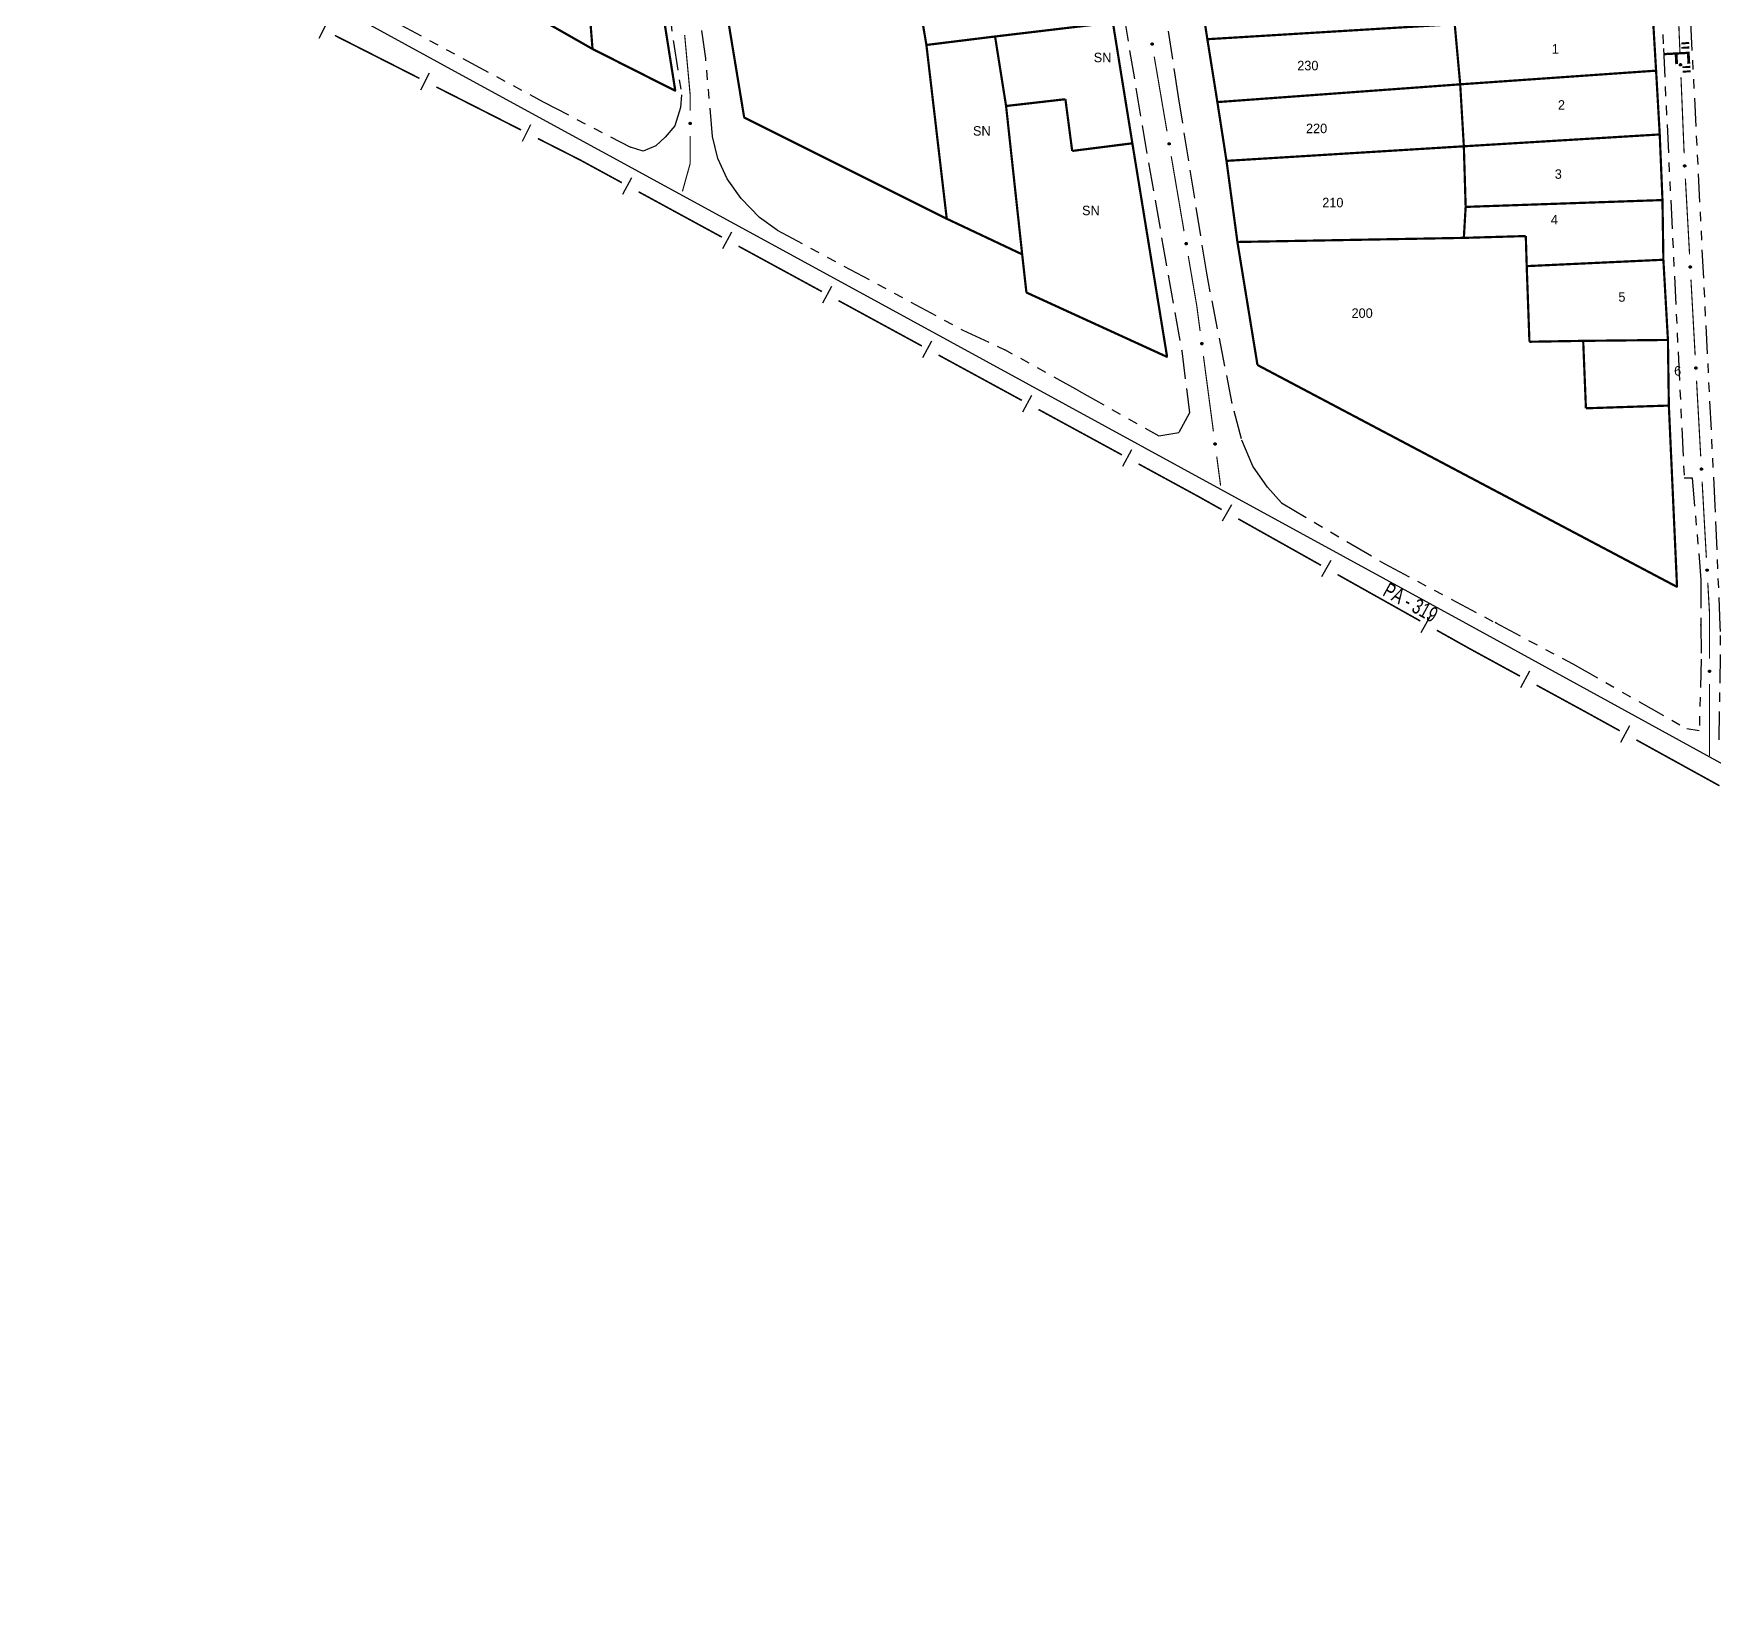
# Model space of a CAD drawing. Extents: x 205807 to 207855, y 4874692 to 4876446.
# Drawn here: x 206120.2 to 206385.8, y 4874836.8 to 4875083.5 of the extents above; entities that cross this region are included whole.
import ezdxf
from ezdxf.enums import TextEntityAlignment as Align

# ---------------------------------------------------------------- set-up
doc = ezdxf.new("R2010")
doc.units = 0
doc.header["$LTSCALE"] = 1.5
doc.header["$MEASUREMENT"] = 0
doc.linetypes.add('TRACO_11', pattern=[8, 3, -1, 3, -1])
doc.linetypes.add('TRACO_25', pattern=[8, 3, -1, 1, -1, 1, -1])
for name, color, linetype in [('CD_MALHA_LOTES', 7, 'CONTINUOUS'), ('LM-LIM-SETORES-BAIRROS', 250, 'CONTINUOUS'), ('RU-QUADRA', 210, 'CONTINUOUS'), ('SV-EIXO-RUA-N-PAV', 6, 'CONTINUOUS'), ('SV-EIXO-RUA-PAV', 20, 'CONTINUOUS'), ('SV-FX-DOM-EST', 20, 'CONTINUOUS'), ('SV-ROD-ESTADUAIS', 20, 'CONTINUOUS'), ('SV-RUA-NAO-PAV', 7, 'CONTINUOUS'), ('SV-RUA-PAVIM', 7, 'CONTINUOUS'), ('SV-TXT-ROD-EST', 7, 'CONTINUOUS'), ('SV-TXT-RUA-N-PAV', 7, 'CONTINUOUS'), ('Th_NmrPort', 1, 'CONTINUOUS')]:
    doc.layers.add(name, color=color, linetype=linetype)
doc.styles.add('ARIAL', font='ARIAL.SHX')

msp = doc.modelspace()

# ---------------------------------------------------------------- linework, layer by layer
at = {"layer": 'CD_MALHA_LOTES', "linetype": 'Continuous', "const_width": 0.35, "flags": 128}
for points in [[(206305.744985, 4875082.642543), (206298.109972, 4875131.693901)], [(206208.534141, 4875081.100406), (206206.054605, 4875112.507865)], [(206215.559494, 4875112.783369), (206221.620582, 4875074.488309)], [(206232.512598, 4875070.275237), (206228.224397, 4875096.272454)], [(206261.323947, 4875081.732773), (206259.715872, 4875091.180215)], [(206208.534141, 4875081.100406), (206199.58026, 4875086.19723)], [(206376.116758, 4875087.324391), (206376.692985, 4875077.672582)], [(206272.178455, 4875083.072836), (206290.805328, 4875085.283939)], [(206290.805328, 4875085.283939), (206293.887472, 4875066.188045)], [(206305.744985, 4875082.642543), (206344.856421, 4875085.019481)], [(206345.720762, 4875075.511729), (206344.856421, 4875085.019481)], [(206221.620582, 4875074.488309), (206208.534141, 4875081.100406)], [(206261.323947, 4875081.732773), (206272.178455, 4875083.072836)], [(206264.540098, 4875054.261487), (206261.323947, 4875081.732773)], [(206273.920537, 4875072.084321), (206272.178455, 4875083.072836)], [(206307.329611, 4875072.70262), (206305.744985, 4875082.642543)], [(206307.329611, 4875072.70262), (206345.720762, 4875075.511729)], [(206345.720762, 4875075.511729), (206376.692985, 4875077.672582)], [(206346.296989, 4875065.715863), (206345.720762, 4875075.511729)], [(206376.692985, 4875077.672582), (206377.269213, 4875067.588602)], [(206273.920537, 4875072.084321), (206283.300976, 4875073.156371)], [(206283.300976, 4875073.156371), (206284.373026, 4875064.981989)], [(206308.770179, 4875063.410953), (206307.329611, 4875072.70262)], [(206264.540098, 4875054.261487), (206232.512598, 4875070.275237)], [(206276.466656, 4875048.633223), (206273.920537, 4875072.084321)], [(206346.296989, 4875065.715863), (206377.269213, 4875067.588602)], [(206377.269213, 4875067.588602), (206377.701383, 4875057.216508)], [(206284.373026, 4875064.981989), (206293.887472, 4875066.188045)], [(206293.887472, 4875066.188045), (206299.381729, 4875032.418464)], [(206308.770179, 4875063.410953), (206346.296989, 4875065.715863)], [(206346.585103, 4875056.136082), (206346.296989, 4875065.715863)], [(206310.498861, 4875050.589893), (206308.770179, 4875063.410953)], [(206377.701383, 4875057.216508), (206346.585103, 4875056.136082)], [(206377.701383, 4875057.216508), (206377.84544, 4875047.780785)], [(206276.466656, 4875048.633223), (206264.540098, 4875054.261487)], [(206346.296989, 4875051.238149), (206346.585103, 4875056.136082)], [(206356.092855, 4875051.526263), (206346.296989, 4875051.238149)], [(206356.236912, 4875046.772387), (206356.092855, 4875051.526263)], [(206310.498861, 4875050.589893), (206346.296989, 4875051.238149)], [(206313.668112, 4875031.142218), (206310.498861, 4875050.589893)], [(206277.136688, 4875042.602941), (206276.466656, 4875048.633223)], [(206356.236912, 4875046.772387), (206377.84544, 4875047.780785)], [(206356.669083, 4875034.815668), (206356.236912, 4875046.772387)], [(206377.84544, 4875047.780785), (206378.565724, 4875035.103782)], [(206299.381729, 4875032.418464), (206277.136688, 4875042.602941)], [(206365.168437, 4875034.959725), (206356.669083, 4875034.815668)], [(206365.168437, 4875034.959725), (206378.565724, 4875035.103782)], [(206365.600608, 4875024.299518), (206365.168437, 4875034.959725)], [(206378.565724, 4875035.103782), (206378.709781, 4875024.731688)], [(206380.006293, 4874996.064374), (206313.668112, 4875031.142218)], [(206378.709781, 4875024.731688), (206365.600608, 4875024.299518)], [(206378.709781, 4875024.731688), (206380.006293, 4874996.064374)]]:
    msp.add_lwpolyline(points, dxfattribs=at)
at = {"layer": 'LM-LIM-SETORES-BAIRROS'}
for points in [[(206165.33626, 4875082.804966), (206166.694306, 4875085.479982)], [(206181.386356, 4875074.656689), (206182.744402, 4875077.331705)], [(206197.436452, 4875066.508412), (206198.794498, 4875069.183428)], [(206213.336065, 4875058.166153), (206214.770082, 4875060.801224)], [(206229.146487, 4875049.562053), (206230.580504, 4875052.197124)], [(206244.95691, 4875040.957953), (206246.390926, 4875043.593023)], [(206260.767332, 4875032.353853), (206262.201349, 4875034.988923)], [(206276.577755, 4875023.749752), (206278.011771, 4875026.384823)], [(206292.388177, 4875015.145652), (206293.822194, 4875017.780722)], [(206308.14894, 4875006.491409), (206309.616595, 4875009.107893)], [(206323.847843, 4874997.685477), (206325.315498, 4875000.301961)], [(206339.546746, 4874988.879544), (206341.014401, 4874991.496028)], [(206355.319387, 4874980.170204), (206356.755944, 4874982.803891)], [(206371.100753, 4874971.527338), (206372.549381, 4874974.154404)]]:
    msp.add_lwpolyline(points, dxfattribs=at)
at = {"layer": 'LM-LIM-SETORES-BAIRROS', "const_width": 0.25}
for points in [[(206167.798627, 4875083.237109), (206181.173707, 4875076.446879)], [(206183.848723, 4875075.088833), (206197.223803, 4875068.298602)], [(206199.898819, 4875066.940556), (206206.140523, 4875063.771781)], [(206206.140523, 4875063.771781), (206206.631972, 4875063.522284)], [(206206.631972, 4875063.522284), (206213.174716, 4875059.961694)], [(206215.809787, 4875058.527678), (206228.985139, 4875051.357594)], [(206231.620209, 4875049.923577), (206244.795561, 4875042.753494)], [(206247.430632, 4875041.319477), (206260.605984, 4875034.149393)], [(206263.241054, 4875032.715377), (206276.416406, 4875025.545293)], [(206279.051477, 4875024.111276), (206292.226829, 4875016.941193)], [(206294.861899, 4875015.507176), (206303.645467, 4875010.72712)], [(206303.645467, 4875010.72712), (206304.259708, 4875010.392848)], [(206304.259708, 4875010.392848), (206308.010606, 4875008.288869)], [(206310.62709, 4875006.821214), (206323.709509, 4874999.482937)], [(206326.325993, 4874998.015282), (206339.408412, 4874990.677005)], [(206342.024896, 4874989.209349), (206346.385702, 4874986.763257)], [(206346.385702, 4874986.763257), (206347.129155, 4874986.346235)], [(206347.129155, 4874986.346235), (206355.15977, 4874981.965899)], [(206357.793457, 4874980.529343), (206365.694517, 4874976.219674)], [(206365.694517, 4874976.219674), (206365.984739, 4874976.061371)], [(206365.984739, 4874976.061371), (206370.949379, 4874973.323747)], [(206373.576444, 4874971.875119), (206386.711774, 4874964.631976)]]:
    msp.add_lwpolyline(points, dxfattribs=at)
at = {"layer": 'RU-QUADRA', "linetype": 'Continuous', "const_width": 0.18, "flags": 128}
for points in [[(206298.109972, 4875131.693901), (206305.744985, 4875082.642543), (206307.329611, 4875072.70262), (206308.770179, 4875063.410953), (206310.498861, 4875050.589893), (206313.668112, 4875031.142218), (206380.006293, 4874996.064374), (206378.709781, 4875024.731688), (206378.565724, 4875035.103782), (206377.84544, 4875047.780785), (206377.701383, 4875057.216508), (206377.269213, 4875067.588602), (206376.692985, 4875077.672582), (206376.116758, 4875087.324391)], [(206215.559494, 4875112.783369), (206221.620582, 4875074.488309), (206208.534141, 4875081.100406), (206199.58026, 4875086.19723)], [(206290.805328, 4875085.283939), (206293.887472, 4875066.188045), (206299.381729, 4875032.418464), (206277.136688, 4875042.602941), (206276.466656, 4875048.633223), (206264.540098, 4875054.261487), (206232.512598, 4875070.275237), (206228.224397, 4875096.272454)]]:
    msp.add_lwpolyline(points, dxfattribs=at)
at = {"layer": 'SV-EIXO-RUA-N-PAV', "const_width": 0.18}
for points in [[(206379.970036, 4875092.587887), (206380.465853, 4875080.598135)], [(206223.103221, 4875083.286518), (206223.928675, 4875074.324452)], [(206380.631126, 4875076.601551), (206381.126942, 4875064.611798)], [(206223.928675, 4875074.324452), (206223.9749, 4875073.822574)], [(206223.9749, 4875073.822574), (206223.9749, 4875071.326576)], [(206223.9749, 4875067.326576), (206223.9749, 4875063.326576)], [(206223.9749, 4875063.004651), (206222.990486, 4875059.46076)], [(206223.9749, 4875063.326576), (206223.9749, 4875063.004651)], [(206222.990486, 4875059.46076), (206222.745591, 4875058.579137)], [(206381.322072, 4875060.616657), (206381.984888, 4875048.634976)], [(206382.205827, 4875044.641083), (206382.868643, 4875032.659402)], [(206383.089582, 4875028.665508), (206383.752398, 4875016.683827)], [(206383.973337, 4875012.689934), (206384.35998, 4875005.70062)], [(206384.35998, 4875005.70062), (206384.399775, 4875004.981248)], [(206384.399775, 4875004.981248), (206384.641625, 4875000.708559)], [(206384.867679, 4874996.714952), (206385.093732, 4874992.721345)], [(206385.093732, 4874992.721345), (206385.137361, 4874991.950569)], [(206385.137361, 4874991.950569), (206385.137361, 4874984.722578)], [(206385.137361, 4874980.722578), (206385.137361, 4874973.722578)], [(206385.137361, 4874973.722578), (206385.137361, 4874973.510928)], [(206385.137361, 4874973.510928), (206385.137361, 4874969.722578)], [(206385.137361, 4874969.722578), (206385.137361, 4874969.331276)]]:
    msp.add_lwpolyline(points, dxfattribs=at)
at = {"layer": 'SV-EIXO-RUA-N-PAV'}
for points in [[(206380.652539, 4875078.747949), (206380.688988, 4875078.715337), (206380.713645, 4875078.679855), (206380.725693, 4875078.644343), (206380.728156, 4875078.610186), (206380.72674, 4875078.574957), (206380.717477, 4875078.539754), (206380.698541, 4875078.50296), (206380.666084, 4875078.466168), (206380.628076, 4875078.443298), (206380.593892, 4875078.429624), (206380.558422, 4875078.425004), (206380.524223, 4875078.426953), (206380.487974, 4875078.437784), (206380.450875, 4875078.457338), (206380.414668, 4875078.490871), (206380.390734, 4875078.525822), (206380.379983, 4875078.560477), (206380.375564, 4875078.596165), (206380.377441, 4875078.632113), (206380.386733, 4875078.666617), (206380.406488, 4875078.703935), (206380.440058, 4875078.739232), (206380.474645, 4875078.763502), (206380.50914, 4875078.774737), (206380.544373, 4875078.778296), (206380.579724, 4875078.777305), (206380.615499, 4875078.769467), (206380.652539, 4875078.747949)], [(206224.084981, 4875069.470257), (206224.120051, 4875069.436167), (206224.143221, 4875069.399697), (206224.153791, 4875069.363717), (206224.154841, 4875069.329487), (206224.151971, 4875069.294347), (206224.141261, 4875069.259557), (206224.120821, 4875069.223577), (206224.086871, 4875069.188157), (206224.047951, 4875069.166877), (206224.013231, 4875069.154627), (206223.977601, 4875069.151477), (206223.943511, 4875069.154837), (206223.907741, 4875069.167157), (206223.871481, 4875069.188227), (206223.836691, 4875069.223227), (206223.814221, 4875069.259137), (206223.804911, 4875069.294207), (206223.801971, 4875069.330047), (206223.805331, 4875069.365887), (206223.816041, 4875069.399977), (206223.837321, 4875069.436447), (206223.872321, 4875069.470327), (206223.907881, 4875069.493147), (206223.942811, 4875069.502947), (206223.978161, 4875069.505047), (206224.013441, 4875069.502597), (206224.048861, 4875069.493287), (206224.084981, 4875069.470257)], [(206381.313578, 4875062.763145), (206381.350478, 4875062.731044), (206381.375627, 4875062.69591), (206381.388168, 4875062.660569), (206381.391107, 4875062.626449), (206381.390183, 4875062.591204), (206381.38141, 4875062.555876), (206381.362989, 4875062.518821), (206381.331047, 4875062.48158), (206381.293362, 4875062.458183), (206381.259372, 4875062.444034), (206381.22397, 4875062.438921), (206381.189747, 4875062.440393), (206381.153351, 4875062.450718), (206381.115982, 4875062.469753), (206381.079312, 4875062.502778), (206381.054893, 4875062.537392), (206381.04366, 4875062.571894), (206381.038745, 4875062.607517), (206381.04012, 4875062.643488), (206381.048931, 4875062.678118), (206381.068164, 4875062.715707), (206381.101239, 4875062.751469), (206381.135484, 4875062.776218), (206381.16982, 4875062.787933), (206381.205, 4875062.791982), (206381.240361, 4875062.791484), (206381.276242, 4875062.784145), (206381.313578, 4875062.763145)], [(206382.197334, 4875046.787571), (206382.234233, 4875046.75547), (206382.259382, 4875046.720335), (206382.271923, 4875046.684994), (206382.274862, 4875046.650874), (206382.273938, 4875046.61563), (206382.265166, 4875046.580301), (206382.246744, 4875046.543247), (206382.214802, 4875046.506006), (206382.177117, 4875046.482609), (206382.143127, 4875046.46846), (206382.107725, 4875046.463346), (206382.073502, 4875046.464818), (206382.037106, 4875046.475144), (206381.999737, 4875046.494179), (206381.963067, 4875046.527204), (206381.938648, 4875046.561818), (206381.927415, 4875046.59632), (206381.9225, 4875046.631943), (206381.923875, 4875046.667914), (206381.932686, 4875046.702543), (206381.951919, 4875046.740133), (206381.984994, 4875046.775895), (206382.01924, 4875046.800644), (206382.053575, 4875046.812358), (206382.088755, 4875046.816408), (206382.124117, 4875046.81591), (206382.159997, 4875046.808571), (206382.197334, 4875046.787571)], [(206383.081089, 4875030.811996), (206383.117988, 4875030.779896), (206383.143137, 4875030.744761), (206383.155678, 4875030.70942), (206383.158618, 4875030.6753), (206383.157693, 4875030.640055), (206383.148921, 4875030.604727), (206383.130499, 4875030.567673), (206383.098558, 4875030.530432), (206383.060872, 4875030.507034), (206383.026882, 4875030.492885), (206382.99148, 4875030.487772), (206382.957257, 4875030.489244), (206382.920861, 4875030.499569), (206382.883493, 4875030.518604), (206382.846822, 4875030.551629), (206382.822403, 4875030.586243), (206382.81117, 4875030.620746), (206382.806255, 4875030.656369), (206382.807631, 4875030.692339), (206382.816441, 4875030.726969), (206382.835674, 4875030.764559), (206382.86875, 4875030.80032), (206382.902995, 4875030.825069), (206382.93733, 4875030.836784), (206382.97251, 4875030.840833), (206383.007872, 4875030.840336), (206383.043752, 4875030.832996), (206383.081089, 4875030.811996)], [(206383.964844, 4875014.836422), (206384.001743, 4875014.804321), (206384.026892, 4875014.769187), (206384.039434, 4875014.733845), (206384.042373, 4875014.699726), (206384.041448, 4875014.664481), (206384.032676, 4875014.629152), (206384.014255, 4875014.592098), (206383.982313, 4875014.554857), (206383.944628, 4875014.53146), (206383.910637, 4875014.517311), (206383.875236, 4875014.512198), (206383.841012, 4875014.51367), (206383.804616, 4875014.523995), (206383.767248, 4875014.54303), (206383.730578, 4875014.576055), (206383.706158, 4875014.610669), (206383.694926, 4875014.645171), (206383.69001, 4875014.680794), (206383.691386, 4875014.716765), (206383.700196, 4875014.751395), (206383.71943, 4875014.788984), (206383.752505, 4875014.824746), (206383.78675, 4875014.849495), (206383.821085, 4875014.861209), (206383.856265, 4875014.865259), (206383.891627, 4875014.864761), (206383.927507, 4875014.857422), (206383.964844, 4875014.836422)], [(206384.856437, 4874998.861428), (206384.893377, 4874998.829374), (206384.918571, 4874998.794272), (206384.931158, 4874998.758946), (206384.93414, 4874998.724831), (206384.933261, 4874998.689584), (206384.924534, 4874998.654245), (206384.90616, 4874998.617167), (206384.874266, 4874998.579885), (206384.836611, 4874998.55644), (206384.802639, 4874998.542247), (206384.767244, 4874998.537089), (206384.733018, 4874998.538517), (206384.696609, 4874998.548796), (206384.659216, 4874998.567783), (206384.622504, 4874998.600761), (206384.59804, 4874998.635343), (206384.586763, 4874998.669831), (206384.581803, 4874998.705448), (206384.583132, 4874998.74142), (206384.591898, 4874998.776061), (206384.611083, 4874998.813675), (206384.644113, 4874998.849479), (206384.678326, 4874998.874272), (206384.712646, 4874998.886031), (206384.747821, 4874998.890125), (206384.783183, 4874998.889673), (206384.819073, 4874998.882379), (206384.856437, 4874998.861428)], [(206385.247441, 4874982.866259), (206385.282511, 4874982.832169), (206385.305681, 4874982.795699), (206385.316251, 4874982.759719), (206385.317301, 4874982.725489), (206385.314431, 4874982.690349), (206385.303721, 4874982.655559), (206385.283281, 4874982.619579), (206385.249331, 4874982.584159), (206385.210411, 4874982.562879), (206385.175691, 4874982.550629), (206385.140061, 4874982.547479), (206385.105971, 4874982.550839), (206385.070201, 4874982.563159), (206385.033941, 4874982.584229), (206384.999151, 4874982.619229), (206384.976681, 4874982.655139), (206384.967371, 4874982.690209), (206384.964431, 4874982.726049), (206384.967791, 4874982.761889), (206384.978501, 4874982.795979), (206384.999781, 4874982.832449), (206385.034781, 4874982.866329), (206385.070341, 4874982.889149), (206385.105271, 4874982.898949), (206385.140621, 4874982.901049), (206385.175901, 4874982.898599), (206385.211321, 4874982.889289), (206385.247441, 4874982.866259)]]:
    msp.add_lwpolyline(points, close=True, dxfattribs=at)
for points in [[(206380.377441, 4875078.632113), (206380.390734, 4875078.525822)], [(206380.382901, 4875078.645055), (206380.401947, 4875078.514737)], [(206380.386733, 4875078.666617), (206380.414668, 4875078.490871)], [(206380.399215, 4875078.679872), (206380.431987, 4875078.481837)], [(206380.406488, 4875078.703935), (206380.450875, 4875078.457338)], [(206380.42496, 4875078.71781), (206380.468787, 4875078.450582)], [(206380.440058, 4875078.739232), (206380.487974, 4875078.437784)], [(206380.45644, 4875078.749157), (206380.504855, 4875078.437051)], [(206380.474645, 4875078.763502), (206380.524223, 4875078.426953)], [(206380.491267, 4875078.76562), (206380.540697, 4875078.428973)], [(206380.50914, 4875078.774737), (206380.558422, 4875078.425004)], [(206380.526433, 4875078.773903), (206380.573474, 4875078.428963)], [(206380.544373, 4875078.778296), (206380.593892, 4875078.429624)], [(206380.5633, 4875078.774061), (206380.61256, 4875078.441505)], [(206380.579724, 4875078.777305), (206380.628076, 4875078.443298)], [(206380.597666, 4875078.768654), (206380.647331, 4875078.459331)], [(206380.615499, 4875078.769467), (206380.666084, 4875078.466168)], [(206380.632257, 4875078.757793), (206380.680287, 4875078.488008)], [(206380.652539, 4875078.747949), (206380.698541, 4875078.50296)], [(206380.671671, 4875078.729378), (206380.707283, 4875078.528729)], [(206380.688988, 4875078.715337), (206380.717477, 4875078.539754)], [(206380.703131, 4875078.695171), (206380.720757, 4875078.56616)], [(206380.713645, 4875078.679855), (206380.72674, 4875078.574957)], [(206223.805331, 4875069.365887), (206223.814221, 4875069.259137)], [(206223.811321, 4875069.378592), (206223.824967, 4875069.247598)], [(206223.816041, 4875069.399977), (206223.836691, 4875069.223227)], [(206223.82906, 4875069.412705), (206223.853622, 4875069.213484)], [(206223.837321, 4875069.436447), (206223.871481, 4875069.188227)], [(206223.856351, 4875069.449547), (206223.889099, 4875069.180736)], [(206223.872321, 4875069.470327), (206223.907741, 4875069.167157)], [(206223.889099, 4875069.479566), (206223.924577, 4875069.165726)], [(206223.907881, 4875069.493147), (206223.943511, 4875069.154837)], [(206223.924577, 4875069.494576), (206223.960054, 4875069.156175)], [(206223.942811, 4875069.502947), (206223.977601, 4875069.151477)], [(206223.960054, 4875069.501399), (206223.992803, 4875069.15481)], [(206223.978161, 4875069.505047), (206224.013231, 4875069.154627)], [(206223.996896, 4875069.500034), (206224.032374, 4875069.165726)], [(206224.013441, 4875069.502597), (206224.047951, 4875069.166877)], [(206224.031009, 4875069.493212), (206224.067852, 4875069.1821)], [(206224.048861, 4875069.493287), (206224.086871, 4875069.188157)], [(206224.065123, 4875069.480931), (206224.101965, 4875069.209391)], [(206224.084981, 4875069.470257), (206224.120821, 4875069.223577)], [(206224.103329, 4875069.450911), (206224.13062, 4875069.248962)], [(206224.120051, 4875069.436167), (206224.141261, 4875069.259557)], [(206224.133349, 4875069.415434), (206224.145629, 4875069.285804)], [(206224.143221, 4875069.399697), (206224.151971, 4875069.294347)], [(206381.04012, 4875062.643488), (206381.054893, 4875062.537392)], [(206381.0454, 4875062.656505), (206381.06626, 4875062.526464)], [(206381.048931, 4875062.678118), (206381.079312, 4875062.502778)], [(206381.061227, 4875062.691546), (206381.096755, 4875062.493986)], [(206381.068164, 4875062.715707), (206381.115982, 4875062.469753)], [(206381.086441, 4875062.729839), (206381.133987, 4875062.463247)], [(206381.101239, 4875062.751469), (206381.153351, 4875062.450718)], [(206381.117482, 4875062.761621), (206381.17024, 4875062.45022)], [(206381.135484, 4875062.776218), (206381.189747, 4875062.440393)], [(206381.152076, 4875062.778568), (206381.206191, 4875062.442642)], [(206381.16982, 4875062.787933), (206381.22397, 4875062.438921)], [(206381.187123, 4875062.787339), (206381.238965, 4875062.443089)], [(206381.205, 4875062.791982), (206381.259372, 4875062.444034)], [(206381.223984, 4875062.788012), (206381.277873, 4875062.456174)], [(206381.240361, 4875062.791484), (206381.293362, 4875062.458183)], [(206381.258422, 4875062.783084), (206381.312392, 4875062.474483)], [(206381.276242, 4875062.784145), (206381.331047, 4875062.48158)], [(206381.293161, 4875062.772706), (206381.344945, 4875062.503616)], [(206381.313578, 4875062.763145), (206381.362989, 4875062.518821)], [(206381.332967, 4875062.744843), (206381.371371, 4875062.544709)], [(206381.350478, 4875062.731044), (206381.38141, 4875062.555876)], [(206381.364901, 4875062.711078), (206381.384323, 4875062.582324)], [(206381.375627, 4875062.69591), (206381.390183, 4875062.591204)], [(206381.923875, 4875046.667914), (206381.938648, 4875046.561818)], [(206381.929155, 4875046.68093), (206381.950015, 4875046.55089)], [(206381.932686, 4875046.702543), (206381.963067, 4875046.527204)], [(206381.944983, 4875046.715971), (206381.98051, 4875046.518412)], [(206381.951919, 4875046.740133), (206381.999737, 4875046.494179)], [(206381.970196, 4875046.754264), (206382.017743, 4875046.487673)], [(206381.984994, 4875046.775895), (206382.037106, 4875046.475144)], [(206382.001237, 4875046.786047), (206382.053995, 4875046.474645)], [(206382.01924, 4875046.800644), (206382.073502, 4875046.464818)], [(206382.035831, 4875046.802993), (206382.089946, 4875046.467068)], [(206382.053575, 4875046.812358), (206382.107725, 4875046.463346)], [(206382.070878, 4875046.811765), (206382.12272, 4875046.467514)], [(206382.088755, 4875046.816408), (206382.143127, 4875046.46846)], [(206382.107739, 4875046.812438), (206382.161628, 4875046.4806)], [(206382.124117, 4875046.81591), (206382.177117, 4875046.482609)], [(206382.142177, 4875046.80751), (206382.196147, 4875046.498908)], [(206382.159997, 4875046.808571), (206382.214802, 4875046.506006)], [(206382.176916, 4875046.797132), (206382.2287, 4875046.528041)], [(206382.197334, 4875046.787571), (206382.246744, 4875046.543247)], [(206382.216722, 4875046.769269), (206382.255126, 4875046.569135)], [(206382.234233, 4875046.75547), (206382.265166, 4875046.580301)], [(206382.248656, 4875046.735503), (206382.268078, 4875046.60675)], [(206382.259382, 4875046.720335), (206382.273938, 4875046.61563)], [(206382.807631, 4875030.692339), (206382.822403, 4875030.586243)], [(206382.81291, 4875030.705356), (206382.83377, 4875030.575316)], [(206382.816441, 4875030.726969), (206382.846822, 4875030.551629)], [(206382.828738, 4875030.740397), (206382.864265, 4875030.542837)], [(206382.835674, 4875030.764559), (206382.883493, 4875030.518604)], [(206382.853952, 4875030.77869), (206382.901498, 4875030.512098)], [(206382.86875, 4875030.80032), (206382.920861, 4875030.499569)], [(206382.884992, 4875030.810473), (206382.93775, 4875030.499071)], [(206382.902995, 4875030.825069), (206382.957257, 4875030.489244)], [(206382.919586, 4875030.827419), (206382.973701, 4875030.491494)], [(206382.93733, 4875030.836784), (206382.99148, 4875030.487772)], [(206382.954633, 4875030.836191), (206383.006475, 4875030.49194)], [(206382.97251, 4875030.840833), (206383.026882, 4875030.492885)], [(206382.991494, 4875030.836863), (206383.045383, 4875030.505025)], [(206383.007872, 4875030.840336), (206383.060872, 4875030.507034)], [(206383.025932, 4875030.831935), (206383.079902, 4875030.523334)], [(206383.043752, 4875030.832996), (206383.098558, 4875030.530432)], [(206383.060671, 4875030.821558), (206383.112456, 4875030.552467)], [(206383.081089, 4875030.811996), (206383.130499, 4875030.567673)], [(206383.100478, 4875030.793694), (206383.138881, 4875030.593561)], [(206383.117988, 4875030.779896), (206383.148921, 4875030.604727)], [(206383.132411, 4875030.759929), (206383.151833, 4875030.631176)], [(206383.143137, 4875030.744761), (206383.157693, 4875030.640055)], [(206383.691386, 4875014.716765), (206383.706158, 4875014.610669)], [(206383.696665, 4875014.729782), (206383.717525, 4875014.599741)], [(206383.700196, 4875014.751395), (206383.730578, 4875014.576055)], [(206383.712493, 4875014.764822), (206383.748021, 4875014.567263)], [(206383.71943, 4875014.788984), (206383.767248, 4875014.54303)], [(206383.737707, 4875014.803116), (206383.785253, 4875014.536524)], [(206383.752505, 4875014.824746), (206383.804616, 4875014.523995)], [(206383.768747, 4875014.834898), (206383.821505, 4875014.523497)], [(206383.78675, 4875014.849495), (206383.841012, 4875014.51367)], [(206383.803341, 4875014.851845), (206383.857456, 4875014.515919)], [(206383.821085, 4875014.861209), (206383.875236, 4875014.512198)], [(206383.838388, 4875014.860616), (206383.89023, 4875014.516366)], [(206383.856265, 4875014.865259), (206383.910637, 4875014.517311)], [(206383.875249, 4875014.861289), (206383.929138, 4875014.529451)], [(206383.891627, 4875014.864761), (206383.944628, 4875014.53146)], [(206383.909687, 4875014.856361), (206383.963657, 4875014.54776)], [(206383.927507, 4875014.857422), (206383.982313, 4875014.554857)], [(206383.944426, 4875014.845983), (206383.996211, 4875014.576893)], [(206383.964844, 4875014.836422), (206384.014255, 4875014.592098)], [(206383.984233, 4875014.81812), (206384.022636, 4875014.617986)], [(206384.001743, 4875014.804321), (206384.032676, 4875014.629152)], [(206384.016166, 4875014.784355), (206384.035588, 4875014.655601)], [(206384.026892, 4875014.769187), (206384.041448, 4875014.664481)], [(206384.583132, 4874998.74142), (206384.59804, 4874998.635343)], [(206384.588395, 4874998.754444), (206384.609421, 4874998.62443)], [(206384.591898, 4874998.776061), (206384.622504, 4874998.600761)], [(206384.604177, 4874998.789505), (206384.639958, 4874998.591991)], [(206384.611083, 4874998.813675), (206384.659216, 4874998.567783)], [(206384.629342, 4874998.82783), (206384.67723, 4874998.5613)], [(206384.644113, 4874998.849479), (206384.696609, 4874998.548796)], [(206384.660342, 4874998.859652), (206384.713499, 4874998.548319)], [(206384.678326, 4874998.874272), (206384.733018, 4874998.538517)], [(206384.694915, 4874998.876643), (206384.74946, 4874998.540787)], [(206384.712646, 4874998.886031), (206384.767244, 4874998.537089)], [(206384.72995, 4874998.88546), (206384.782233, 4874998.541276)], [(206384.747821, 4874998.890125), (206384.802639, 4874998.542247)], [(206384.76681, 4874998.88618), (206384.821124, 4874998.554411)], [(206384.783183, 4874998.889673), (206384.836611, 4874998.55644)], [(206384.801254, 4874998.881296), (206384.855619, 4874998.572764)], [(206384.819073, 4874998.882379), (206384.874266, 4874998.579885)], [(206384.836007, 4874998.870962), (206384.888136, 4874998.601939)], [(206384.856437, 4874998.861428), (206384.90616, 4874998.617167)], [(206384.875849, 4874998.84315), (206384.914509, 4874998.643066)], [(206384.893377, 4874998.829374), (206384.924534, 4874998.654245)], [(206384.907825, 4874998.809426), (206384.927412, 4874998.680697)], [(206384.918571, 4874998.794272), (206384.933261, 4874998.689584)], [(206384.967791, 4874982.761889), (206384.976681, 4874982.655139)], [(206384.973782, 4874982.774594), (206384.987427, 4874982.6436)], [(206384.978501, 4874982.795979), (206384.999151, 4874982.619229)], [(206384.99152, 4874982.808707), (206385.016082, 4874982.609487)], [(206384.999781, 4874982.832449), (206385.033941, 4874982.584229)], [(206385.018811, 4874982.845549), (206385.051559, 4874982.576738)], [(206385.034781, 4874982.866329), (206385.070201, 4874982.563159)], [(206385.051559, 4874982.875569), (206385.087037, 4874982.561728)], [(206385.070341, 4874982.889149), (206385.105971, 4874982.550839)], [(206385.087037, 4874982.890578), (206385.122515, 4874982.552177)], [(206385.105271, 4874982.898949), (206385.140061, 4874982.547479)], [(206385.122515, 4874982.897401), (206385.155263, 4874982.550812)], [(206385.140621, 4874982.901049), (206385.175691, 4874982.550629)], [(206385.159357, 4874982.896036), (206385.194834, 4874982.561728)], [(206385.175901, 4874982.898599), (206385.210411, 4874982.562879)], [(206385.19347, 4874982.889214), (206385.230312, 4874982.578103)], [(206385.211321, 4874982.889289), (206385.249331, 4874982.584159)], [(206385.227583, 4874982.876933), (206385.264425, 4874982.605393)], [(206385.247441, 4874982.866259), (206385.283281, 4874982.619579)], [(206385.265789, 4874982.846914), (206385.29308, 4874982.644964)], [(206385.282511, 4874982.832169), (206385.303721, 4874982.655559)], [(206385.295809, 4874982.811436), (206385.30809, 4874982.681806)], [(206385.305681, 4874982.795699), (206385.314431, 4874982.690349)]]:
    msp.add_lwpolyline(points, dxfattribs=at)
at = {"layer": 'SV-EIXO-RUA-PAV'}
for points in [[(206297.091425, 4875082.031491), (206297.131732, 4875082.003789), (206297.16071, 4875081.971739), (206297.177184, 4875081.938051), (206297.18398, 4875081.904486), (206297.187065, 4875081.869364), (206297.182363, 4875081.833268), (206297.16827, 4875081.794361), (206297.140765, 4875081.753733), (206297.105981, 4875081.726206), (206297.073818, 4875081.708288), (206297.039227, 4875081.699186), (206297.005057, 4875081.696761), (206296.967724, 4875081.702885), (206296.928435, 4875081.717552), (206296.888251, 4875081.746198), (206296.860058, 4875081.777814), (206296.844979, 4875081.810817), (206296.836049, 4875081.845651), (206296.833329, 4875081.881546), (206296.838149, 4875081.916952), (206296.852988, 4875081.956483), (206296.881787, 4875081.99577), (206296.912999, 4875082.024249), (206296.945782, 4875082.039788), (206296.980274, 4875082.047807), (206297.015463, 4875082.05133), (206297.051945, 4875082.048114), (206297.091425, 4875082.031491)], [(206299.784169, 4875066.259708), (206299.824476, 4875066.232007), (206299.853453, 4875066.199956), (206299.869928, 4875066.166268), (206299.876723, 4875066.132703), (206299.879808, 4875066.097581), (206299.875106, 4875066.061485), (206299.861013, 4875066.022578), (206299.833508, 4875065.98195), (206299.798725, 4875065.954423), (206299.766562, 4875065.936505), (206299.73197, 4875065.927403), (206299.697801, 4875065.924978), (206299.660468, 4875065.931103), (206299.621179, 4875065.94577), (206299.580995, 4875065.974415), (206299.552802, 4875066.006032), (206299.537722, 4875066.039035), (206299.528792, 4875066.073869), (206299.526073, 4875066.109763), (206299.530893, 4875066.145169), (206299.545731, 4875066.1847), (206299.57453, 4875066.223987), (206299.605743, 4875066.252466), (206299.638525, 4875066.268005), (206299.673017, 4875066.276025), (206299.708207, 4875066.279547), (206299.744688, 4875066.276331), (206299.784169, 4875066.259708)], [(206302.476912, 4875050.487925), (206302.517219, 4875050.460224), (206302.546197, 4875050.428173), (206302.562671, 4875050.394486), (206302.569467, 4875050.36092), (206302.572552, 4875050.325799), (206302.56785, 4875050.289702), (206302.553756, 4875050.250796), (206302.526252, 4875050.210167), (206302.491468, 4875050.182641), (206302.459305, 4875050.164722), (206302.424713, 4875050.155621), (206302.390544, 4875050.153196), (206302.353211, 4875050.15932), (206302.313922, 4875050.173987), (206302.273738, 4875050.202633), (206302.245545, 4875050.234249), (206302.230466, 4875050.267252), (206302.221536, 4875050.302086), (206302.218816, 4875050.33798), (206302.223636, 4875050.373386), (206302.238475, 4875050.412917), (206302.267274, 4875050.452204), (206302.298486, 4875050.480684), (206302.331268, 4875050.496222), (206302.365761, 4875050.504242), (206302.40095, 4875050.507764), (206302.437432, 4875050.504548), (206302.476912, 4875050.487925)], [(206304.953356, 4875034.6792), (206304.992601, 4875034.650013), (206305.020361, 4875034.616903), (206305.035567, 4875034.582623), (206305.041105, 4875034.548828), (206305.042876, 4875034.513616), (206305.03683, 4875034.47772), (206305.021294, 4875034.439366), (206304.992292, 4875034.399793), (206304.956505, 4875034.373584), (206304.923696, 4875034.356879), (206304.888788, 4875034.349075), (206304.854552, 4875034.347927), (206304.817474, 4875034.355441), (206304.77876, 4875034.371564), (206304.739673, 4875034.40169), (206304.71268, 4875034.434337), (206304.698843, 4875034.46788), (206304.69122, 4875034.503023), (206304.689842, 4875034.538993), (206304.69598, 4875034.574195), (206304.712285, 4875034.613145), (206304.74253, 4875034.651329), (206304.774784, 4875034.678623), (206304.808123, 4875034.692928), (206304.842891, 4875034.699654), (206304.878187, 4875034.70186), (206304.914523, 4875034.697284), (206304.953356, 4875034.6792)], [(206307.055457, 4875018.817889), (206307.094702, 4875018.788702), (206307.122463, 4875018.755592), (206307.137668, 4875018.721313), (206307.143206, 4875018.687518), (206307.144978, 4875018.652305), (206307.138931, 4875018.61641), (206307.123396, 4875018.578056), (206307.094393, 4875018.538483), (206307.058607, 4875018.512274), (206307.025797, 4875018.495568), (206306.99089, 4875018.487765), (206306.956654, 4875018.486617), (206306.919575, 4875018.49413), (206306.880861, 4875018.510254), (206306.841775, 4875018.54038), (206306.814781, 4875018.573026), (206306.800945, 4875018.606569), (206306.793321, 4875018.641712), (206306.791943, 4875018.677683), (206306.798082, 4875018.712885), (206306.814386, 4875018.751834), (206306.844631, 4875018.790019), (206306.876885, 4875018.817313), (206306.910225, 4875018.831617), (206306.944992, 4875018.838343), (206306.980288, 4875018.84055), (206307.016625, 4875018.835974), (206307.055457, 4875018.817889)]]:
    msp.add_lwpolyline(points, close=True, dxfattribs=at)
for points in [[(206296.833329, 4875081.881546), (206296.860058, 4875081.777814)], [(206296.837096, 4875081.895078), (206296.872593, 4875081.768248)], [(206296.838149, 4875081.916952), (206296.888251, 4875081.746198)], [(206296.848841, 4875081.93169), (206296.90658, 4875081.739444)], [(206296.852988, 4875081.956483), (206296.928435, 4875081.717552)], [(206296.869542, 4875081.972599), (206296.947063, 4875081.713134)], [(206296.881787, 4875081.99577), (206296.967724, 4875081.702885)], [(206296.896771, 4875082.007702), (206296.984561, 4875081.704309)], [(206296.912999, 4875082.024249), (206297.005057, 4875081.696761)], [(206296.929216, 4875082.028468), (206297.02114, 4875081.700864)], [(206296.945782, 4875082.039788), (206297.039227, 4875081.699186)], [(206296.96304, 4875082.041164), (206297.053651, 4875081.705031)], [(206296.980274, 4875082.047807), (206297.073818, 4875081.708288)], [(206296.999586, 4875082.04602), (206297.09082, 4875081.722451)], [(206297.015463, 4875082.05133), (206297.105981, 4875081.726206)], [(206297.034361, 4875082.045035), (206297.123036, 4875081.744562)], [(206297.051945, 4875082.048114), (206297.140765, 4875081.753733)], [(206297.070054, 4875082.038671), (206297.15207, 4875081.777205)], [(206297.091425, 4875082.031491), (206297.16827, 4875081.794361)], [(206297.112768, 4875082.01551), (206297.173656, 4875081.821034)], [(206297.131732, 4875082.003789), (206297.182363, 4875081.833268)], [(206297.14833, 4875081.98559), (206297.182252, 4875081.859876)], [(206297.16071, 4875081.971739), (206297.187065, 4875081.869364)], [(206299.526073, 4875066.109763), (206299.552802, 4875066.006032)], [(206299.52984, 4875066.123295), (206299.565336, 4875065.996466)], [(206299.530893, 4875066.145169), (206299.580995, 4875065.974415)], [(206299.541584, 4875066.159907), (206299.599323, 4875065.967662)], [(206299.545731, 4875066.1847), (206299.621179, 4875065.94577)], [(206299.562285, 4875066.200816), (206299.639806, 4875065.941351)], [(206299.57453, 4875066.223987), (206299.660468, 4875065.931103)], [(206299.589514, 4875066.235919), (206299.677304, 4875065.932526)], [(206299.605743, 4875066.252466), (206299.697801, 4875065.924978)], [(206299.62196, 4875066.256685), (206299.713883, 4875065.929081)], [(206299.638525, 4875066.268005), (206299.73197, 4875065.927403)], [(206299.655783, 4875066.269381), (206299.746394, 4875065.933248)], [(206299.673017, 4875066.276025), (206299.766562, 4875065.936505)], [(206299.692329, 4875066.274237), (206299.783564, 4875065.950668)], [(206299.708207, 4875066.279547), (206299.798725, 4875065.954423)], [(206299.727104, 4875066.273253), (206299.81578, 4875065.972779)], [(206299.744688, 4875066.276331), (206299.833508, 4875065.98195)], [(206299.762797, 4875066.266888), (206299.844813, 4875066.005422)], [(206299.784169, 4875066.259708), (206299.861013, 4875066.022578)], [(206299.805511, 4875066.243727), (206299.8664, 4875066.049251)], [(206299.824476, 4875066.232007), (206299.875106, 4875066.061485)], [(206299.841073, 4875066.213807), (206299.874995, 4875066.088094)], [(206299.853453, 4875066.199956), (206299.879808, 4875066.097581)], [(206302.218816, 4875050.33798), (206302.245545, 4875050.234249)], [(206302.222583, 4875050.351512), (206302.258079, 4875050.224683)], [(206302.223636, 4875050.373386), (206302.273738, 4875050.202633)], [(206302.234328, 4875050.388124), (206302.292067, 4875050.195879)], [(206302.238475, 4875050.412917), (206302.313922, 4875050.173987)], [(206302.255028, 4875050.429033), (206302.33255, 4875050.169568)], [(206302.267274, 4875050.452204), (206302.353211, 4875050.15932)], [(206302.282258, 4875050.464136), (206302.370047, 4875050.160743)], [(206302.298486, 4875050.480684), (206302.390544, 4875050.153196)], [(206302.314703, 4875050.484903), (206302.406627, 4875050.157299)], [(206302.331268, 4875050.496222), (206302.424713, 4875050.155621)], [(206302.348527, 4875050.497599), (206302.439138, 4875050.161465)], [(206302.365761, 4875050.504242), (206302.459305, 4875050.164722)], [(206302.385073, 4875050.502454), (206302.476307, 4875050.178885)], [(206302.40095, 4875050.507764), (206302.491468, 4875050.182641)], [(206302.419847, 4875050.50147), (206302.508523, 4875050.200997)], [(206302.437432, 4875050.504548), (206302.526252, 4875050.210167)], [(206302.455541, 4875050.495105), (206302.537557, 4875050.233639)], [(206302.476912, 4875050.487925), (206302.553756, 4875050.250796)], [(206302.498255, 4875050.471944), (206302.559143, 4875050.277468)], [(206302.517219, 4875050.460224), (206302.56785, 4875050.289702)], [(206302.533817, 4875050.442025), (206302.567738, 4875050.316311)], [(206302.546197, 4875050.428173), (206302.572552, 4875050.325799)], [(206304.689842, 4875034.538993), (206304.71268, 4875034.434337)], [(206304.694112, 4875034.552375), (206304.724849, 4875034.424309)], [(206304.69598, 4875034.574195), (206304.739673, 4875034.40169)], [(206304.707215, 4875034.588523), (206304.757737, 4875034.394257)], [(206304.712285, 4875034.613145), (206304.77876, 4875034.371564)], [(206304.729428, 4875034.628632), (206304.79721, 4875034.366453)], [(206304.74253, 4875034.651329), (206304.817474, 4875034.355441)], [(206304.757949, 4875034.662693), (206304.834352, 4875034.356235)], [(206304.774784, 4875034.678623), (206304.854552, 4875034.347927)], [(206304.791147, 4875034.682234), (206304.870777, 4875034.351427)], [(206304.808123, 4875034.692928), (206304.888788, 4875034.349075)], [(206304.825421, 4875034.693659), (206304.903421, 4875034.354377)], [(206304.842891, 4875034.699654), (206304.923696, 4875034.356879)], [(206304.862123, 4875034.697146), (206304.941215, 4875034.370397)], [(206304.878187, 4875034.70186), (206304.956505, 4875034.373584)], [(206304.896836, 4875034.694865), (206304.974233, 4875034.391291)], [(206304.914523, 4875034.697284), (206304.992292, 4875034.399793)], [(206304.932267, 4875034.687172), (206305.004465, 4875034.422826)], [(206304.953356, 4875034.6792), (206305.021294, 4875034.439366)], [(206304.974087, 4875034.662433), (206305.027673, 4875034.465819)], [(206304.992601, 4875034.650013), (206305.03683, 4875034.47772)], [(206305.008507, 4875034.631207), (206305.037712, 4875034.504314)], [(206305.020361, 4875034.616903), (206305.042876, 4875034.513616)], [(206306.791943, 4875018.677683), (206306.814781, 4875018.573026)], [(206306.796213, 4875018.691065), (206306.82695, 4875018.562999)], [(206306.798082, 4875018.712885), (206306.841775, 4875018.54038)], [(206306.809316, 4875018.727213), (206306.859838, 4875018.532946)], [(206306.814386, 4875018.751834), (206306.880861, 4875018.510254)], [(206306.83153, 4875018.767321), (206306.899311, 4875018.505143)], [(206306.844631, 4875018.790019), (206306.919575, 4875018.49413)], [(206306.86005, 4875018.801383), (206306.936453, 4875018.494924)], [(206306.876885, 4875018.817313), (206306.956654, 4875018.486617)], [(206306.893248, 4875018.820924), (206306.972878, 4875018.490116)], [(206306.910225, 4875018.831617), (206306.99089, 4875018.487765)], [(206306.927522, 4875018.832348), (206307.005522, 4875018.493066)], [(206306.944992, 4875018.838343), (206307.025797, 4875018.495568)], [(206306.964224, 4875018.835836), (206307.043316, 4875018.509087)], [(206306.980288, 4875018.84055), (206307.058607, 4875018.512274)], [(206306.998938, 4875018.833554), (206307.076335, 4875018.52998)], [(206307.016625, 4875018.835974), (206307.094393, 4875018.538483)], [(206307.034369, 4875018.825862), (206307.106567, 4875018.561516)], [(206307.055457, 4875018.817889), (206307.123396, 4875018.578056)], [(206307.076188, 4875018.801122), (206307.129774, 4875018.604509)], [(206307.094702, 4875018.788702), (206307.138931, 4875018.61641)], [(206307.110608, 4875018.769896), (206307.139814, 4875018.643004)], [(206307.122463, 4875018.755592), (206307.144978, 4875018.652305)]]:
    msp.add_lwpolyline(points, dxfattribs=at)
at = {"layer": 'SV-EIXO-RUA-PAV', "const_width": 0.18}
for points in [[(206297.343689, 4875079.899861), (206299.363246, 4875068.071024)], [(206300.036432, 4875064.128078), (206302.05599, 4875052.299241)], [(206302.729176, 4875048.356295), (206303.907251, 4875041.45614)], [(206303.907251, 4875041.45614), (206304.072224, 4875040.489871)], [(206304.072224, 4875040.489871), (206304.600344, 4875036.504966)], [(206305.125869, 4875032.539638), (206306.702445, 4875020.643655)], [(206307.22797, 4875016.678328), (206307.753496, 4875012.713)], [(206307.753496, 4875012.713), (206307.836823, 4875012.084258)]]:
    msp.add_lwpolyline(points, dxfattribs=at)
at = {"layer": 'SV-FX-DOM-EST', "linetype": 'TRACO_25'}
for points in [[(206161.699225, 4875093.963199, 10.918671), (206177.495182, 4875085.302562, 10.566625), (206200.733267, 4875072.744087, 10.329199), (206214.523353, 4875065.569691, 9.854345)], [(206237.72419, 4875052.469218, 9.739726), (206267.09418, 4875036.652611, 9.027447), (206273.737664, 4875033.541044, 8.986511)], [(206285.446546, 4875027.061909, 8.626278), (206273.737664, 4875033.541044, 8.724524)], [(206285.446546, 4875027.061909, 8.683588), (206298.057182, 4875019.921446, 8.675401)], [(206317.475671, 4875009.341424, 8.568969), (206333.679291, 4874999.778728, 8.372478), (206351.516412, 4874990.281045, 7.963122), (206351.246551, 4874990.424737, 7.963122), (206363.51129, 4874983.894164, 7.963122), (206381.52818, 4874973.665388, 7.76767), (206383.52694, 4874973.340422, 7.623065)]]:
    msp.add_polyline3d(points, dxfattribs=at)
at = {"layer": 'SV-ROD-ESTADUAIS', "linetype": 'Continuous'}
msp.add_polyline3d([(206088.430183, 4875131.216431, 12.007557), (206135.729328, 4875105.534438, 11.360775), (206188.44553, 4875076.656769, 10.378321), (206252.531965, 4875041.725131, 9.338557), (206314.082435, 4875008.091131, 8.601717), (206346.592867, 4874990.332017, 7.856689), (206369.025566, 4874978.077955, 7.856689), (206407.896357, 4874956.721324, 7.493682), (206446.498599, 4874935.653437, 7.021813), (206492.396545, 4874910.630291, 6.519502), (206531.287908, 4874889.221895, 6.390119), (206576.67892, 4874864.415432, 6.519502), (206627.654405, 4874836.802169, 6.458616)], dxfattribs=at)
at = {"layer": 'SV-RUA-NAO-PAV', "linetype": 'TRACO_25'}
for points in [[(206182.749588, 4875328.202073, 8.626278), (206186.594874, 4875309.502356, 8.626278), (206192.132625, 4875274.471908, 8.880079), (206197.719518, 4875235.842001, 9.092944), (206205.162192, 4875189.837532, 9.297622), (206213.604623, 4875131.235195, 9.273061), (206220.123555, 4875091.370621, 9.07657), (206221.323598, 4875082.17029, 9.07657), (206222.623645, 4875073.86999, 9.092944), (206222.423638, 4875071.869918, 9.092944), (206221.523606, 4875068.969813, 9.092944), (206220.023551, 4875067.169748, 9.092944), (206218.523497, 4875065.769698, 9.092944), (206216.523425, 4875064.969669, 9.092944), (206214.523353, 4875065.569691, 9.846159)], [(206237.72419, 4875052.469218, 9.592358), (206234.924089, 4875054.46929, 9.592358), (206232.023984, 4875057.469399, 9.592358), (206229.823905, 4875060.56951, 9.592358), (206228.323851, 4875063.769626, 9.592358), (206227.523822, 4875067.269752, 9.281248), (206226.423782, 4875079.570196, 9.035634), (206223.33296, 4875102.32855, 9.313996), (206206.039403, 4875211.678155, 9.354932), (206202.411156, 4875236.275981, 9.043821), (206196.169426, 4875275.5888, 8.994699), (206188.359367, 4875322.384973, 8.388852), (206187.145256, 4875330.342766, 8.618092)], [(206386.658586, 4874971.893904, 7.62745), (206386.814011, 4874980.858109, 6.448505), (206386.88298, 4874989.010955, 6.399383), (206386.844365, 4874989.915303, 6.399383), (206386.032665, 4875008.924869, 6.415757), (206382.176855, 4875085.654602, 6.456693), (206379.998771, 4875143.370416, 6.456693), (206378.145661, 4875187.754154, 6.456693), (206379.402284, 4875189.526008, 6.456693), (206381.209744, 4875190.552222, 6.440319), (206441.489906, 4875194.926609, 5.86722), (206444.857965, 4875116.991142, 5.408742), (206447.494341, 4874998.751924, 5.408742), (206447.98325, 4874980.499321, 5.408742), (206448.275166, 4874960.187717, 5.408742), (206447.868362, 4874944.61045, 5.446383), (206448.386496, 4874937.607449, 6.976149)], [(206283.752323, 4875182.431955, 8.257858), (206287.003247, 4875183.795049, 8.069554), (206308.511599, 4875185.043574, 7.701134), (206313.56346, 4875185.721028, 7.504643), (206319.151105, 4875186.696055, 7.406398), (206324.41548, 4875188.032405, 7.291779), (206328.45053, 4875188.94229, 7.160785), (206332.970649, 4875189.799877, 6.939733), (206337.198063, 4875189.927653, 6.931545), (206365.610613, 4875190.657919, 6.415757), (206369.463851, 4875189.833699, 6.415757), (206371.709132, 4875188.045104, 6.415757), (206373.238153, 4875185.323627, 6.383008), (206374.180945, 4875181.986553, 6.383008), (206375.968501, 4875137.38048, 6.383008), (206377.84077, 4875081.148523, 6.383008), (206381.135059, 4875013.310058, 6.374822), (206382.400472, 4875013.298254, 6.301137), (206383.784371, 4874997.185387, 6.309325), (206383.792047, 4874989.946903, 6.309325), (206383.792047, 4874990.095446, 6.309325), (206383.79767, 4874984.644495, 6.309325), (206383.52694, 4874973.340422, 7.611076)]]:
    msp.add_polyline3d(points, dxfattribs=at)
at = {"layer": 'SV-RUA-PAVIM', "linetype": 'TRACO_11'}
for points in [[(206187.145256, 4875330.342766, 8.618092), (206246.634035, 4875355.952274, 7.439147), (206250.410112, 4875355.41542, 7.324527), (206252.590108, 4875353.436336, 7.299966), (206253.539781, 4875349.971799, 7.299966), (206255.310236, 4875325.924783, 7.25903), (206255.827395, 4875321.19826, 7.25903), (206256.302068, 4875316.153638, 7.25903), (206259.64805, 4875292.060076, 7.504643), (206264.696995, 4875259.462718, 7.807567), (206269.846594, 4875224.650876, 8.135052), (206277.553303, 4875174.105381, 8.356104), (206285.553818, 4875128.183295, 8.085929), (206296.424565, 4875063.084881, 7.774818), (206301.689167, 4875033.399747, 7.774818), (206302.911595, 4875023.602563, 8.323355), (206301.253687, 4875020.49677, 8.544407)], [(206317.475671, 4875009.341424, 8.577156), (206315.236249, 4875011.822693, 8.462536), (206312.940164, 4875015.132579, 8.380665), (206311.122323, 4875019.465153, 8.282419), (206309.665435, 4875025.068343, 8.085929), (206305.645039, 4875045.648818, 7.733883), (206301.177191, 4875073.550906, 7.758444), (206294.929244, 4875114.010368, 7.979496), (206288.94459, 4875149.841223, 8.151425), (206283.752323, 4875182.431955, 8.216923)], [(206298.057182, 4875019.921446, 8.536221), (206301.253687, 4875020.49677, 8.536221)]]:
    msp.add_polyline3d(points, dxfattribs=at)

# ---------------------------------------------------------------- texts
at = {"layer": 'SV-TXT-ROD-EST', "style": 'ARIAL', "width": 0.7}
msp.add_text('PA - 319', height=2.4, rotation=331, dxfattribs=at).set_placement((206333.312682, 4874994.784306))
at = {"layer": 'SV-TXT-RUA-N-PAV', "style": 'ARIAL', "width": 0.7}
msp.add_text('"F"', height=4, rotation=273, dxfattribs=at).set_placement((206377.912028, 4875082.177415))
at = {"layer": 'Th_NmrPort', "color": 1}
for s, p in [('1', (206360.195249, 4875081.125589)), ('SN', (206287.779764, 4875079.758707)), ('230', (206319.960193, 4875078.476035)), ('2', (206361.170862, 4875072.254003)), ('SN', (206268.687675, 4875068.148638)), ('220', (206321.343467, 4875068.539814)), ('3', (206360.674238, 4875061.328256)), ('210', (206323.910595, 4875056.82201)), ('SN', (206285.928895, 4875055.576916)), ('4', (206360.053456, 4875054.127195)), ('5', (206370.730891, 4875041.897808)), ('200', (206328.544323, 4875039.343325)), ('6', (206379.545982, 4875030.227124))]:
    msp.add_text(s, height=1.5, dxfattribs=at).set_placement(p, align=Align.MIDDLE_LEFT)

doc.saveas('drawing.dxf')
